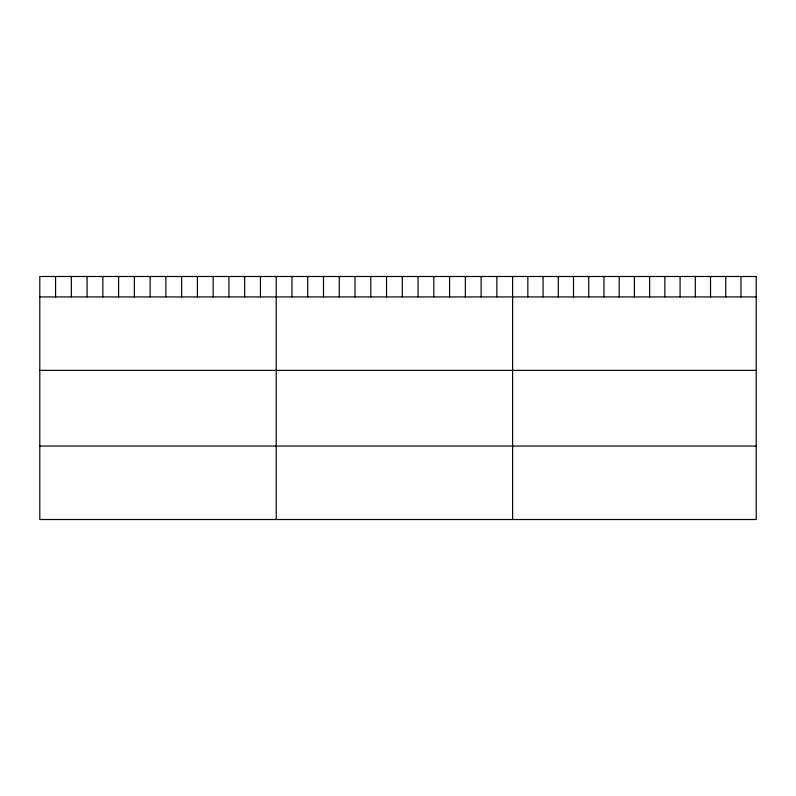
<?xml version="1.0" encoding="UTF-8"?>
<svg xmlns="http://www.w3.org/2000/svg" width="796" height="796" viewBox="0 0 796 796"><rect width="100%" height="100%" fill="white"/><g stroke="black" fill="none" stroke-linecap="round" stroke-linejoin="round"><path stroke-width="1.19" d="M39.8 296.928L756.2 296.928M39.8 370.379L756.2 370.379M39.8 446.058L756.2 446.058M740.976 276.491L740.976 296.928M725.753 276.491L725.753 296.928M710.529 276.491L710.529 296.928M695.306 276.491L695.306 296.928M680.082 276.491L680.082 296.928M664.859 276.491L664.859 296.928M649.635 276.491L649.635 296.928M634.412 276.491L634.412 296.928M619.188 276.491L619.188 296.928M603.965 276.491L603.965 296.928M588.742 276.491L588.742 296.928M573.518 276.491L573.518 296.928M558.294 276.491L558.294 296.928M543.071 276.491L543.071 296.928M527.847 276.491L527.847 296.928M512.624 276.491L512.624 519.509M496.863 276.491L496.863 296.928M481.102 276.491L481.102 296.928M465.342 276.491L465.342 296.928M449.581 276.491L449.581 296.928M433.82 276.491L433.82 296.928M418.059 276.491L418.059 296.928M402.298 276.491L402.298 296.928M386.538 276.491L386.538 296.928M370.777 276.491L370.777 296.928M355.016 276.491L355.016 296.928M339.255 276.491L339.255 296.928M323.494 276.491L323.494 296.928M307.734 276.491L307.734 296.928M291.973 276.491L291.973 296.928M276.212 276.491L276.212 519.509M260.451 276.491L260.451 296.928M244.69 276.491L244.69 296.928M228.93 276.491L228.93 296.928M213.169 276.491L213.169 296.928M197.408 276.491L197.408 296.928M181.647 276.491L181.647 296.928M165.886 276.491L165.886 296.928M150.126 276.491L150.126 296.928M134.365 276.491L134.365 296.928M118.604 276.491L118.604 296.928M102.843 276.491L102.843 296.928M87.082 276.491L87.082 296.928M71.322 276.491L71.322 296.928M55.561 276.491L55.561 296.928M756.2 276.491L39.8 276.491L39.8 519.509L756.2 519.509L756.2 276.491"/></g></svg>
